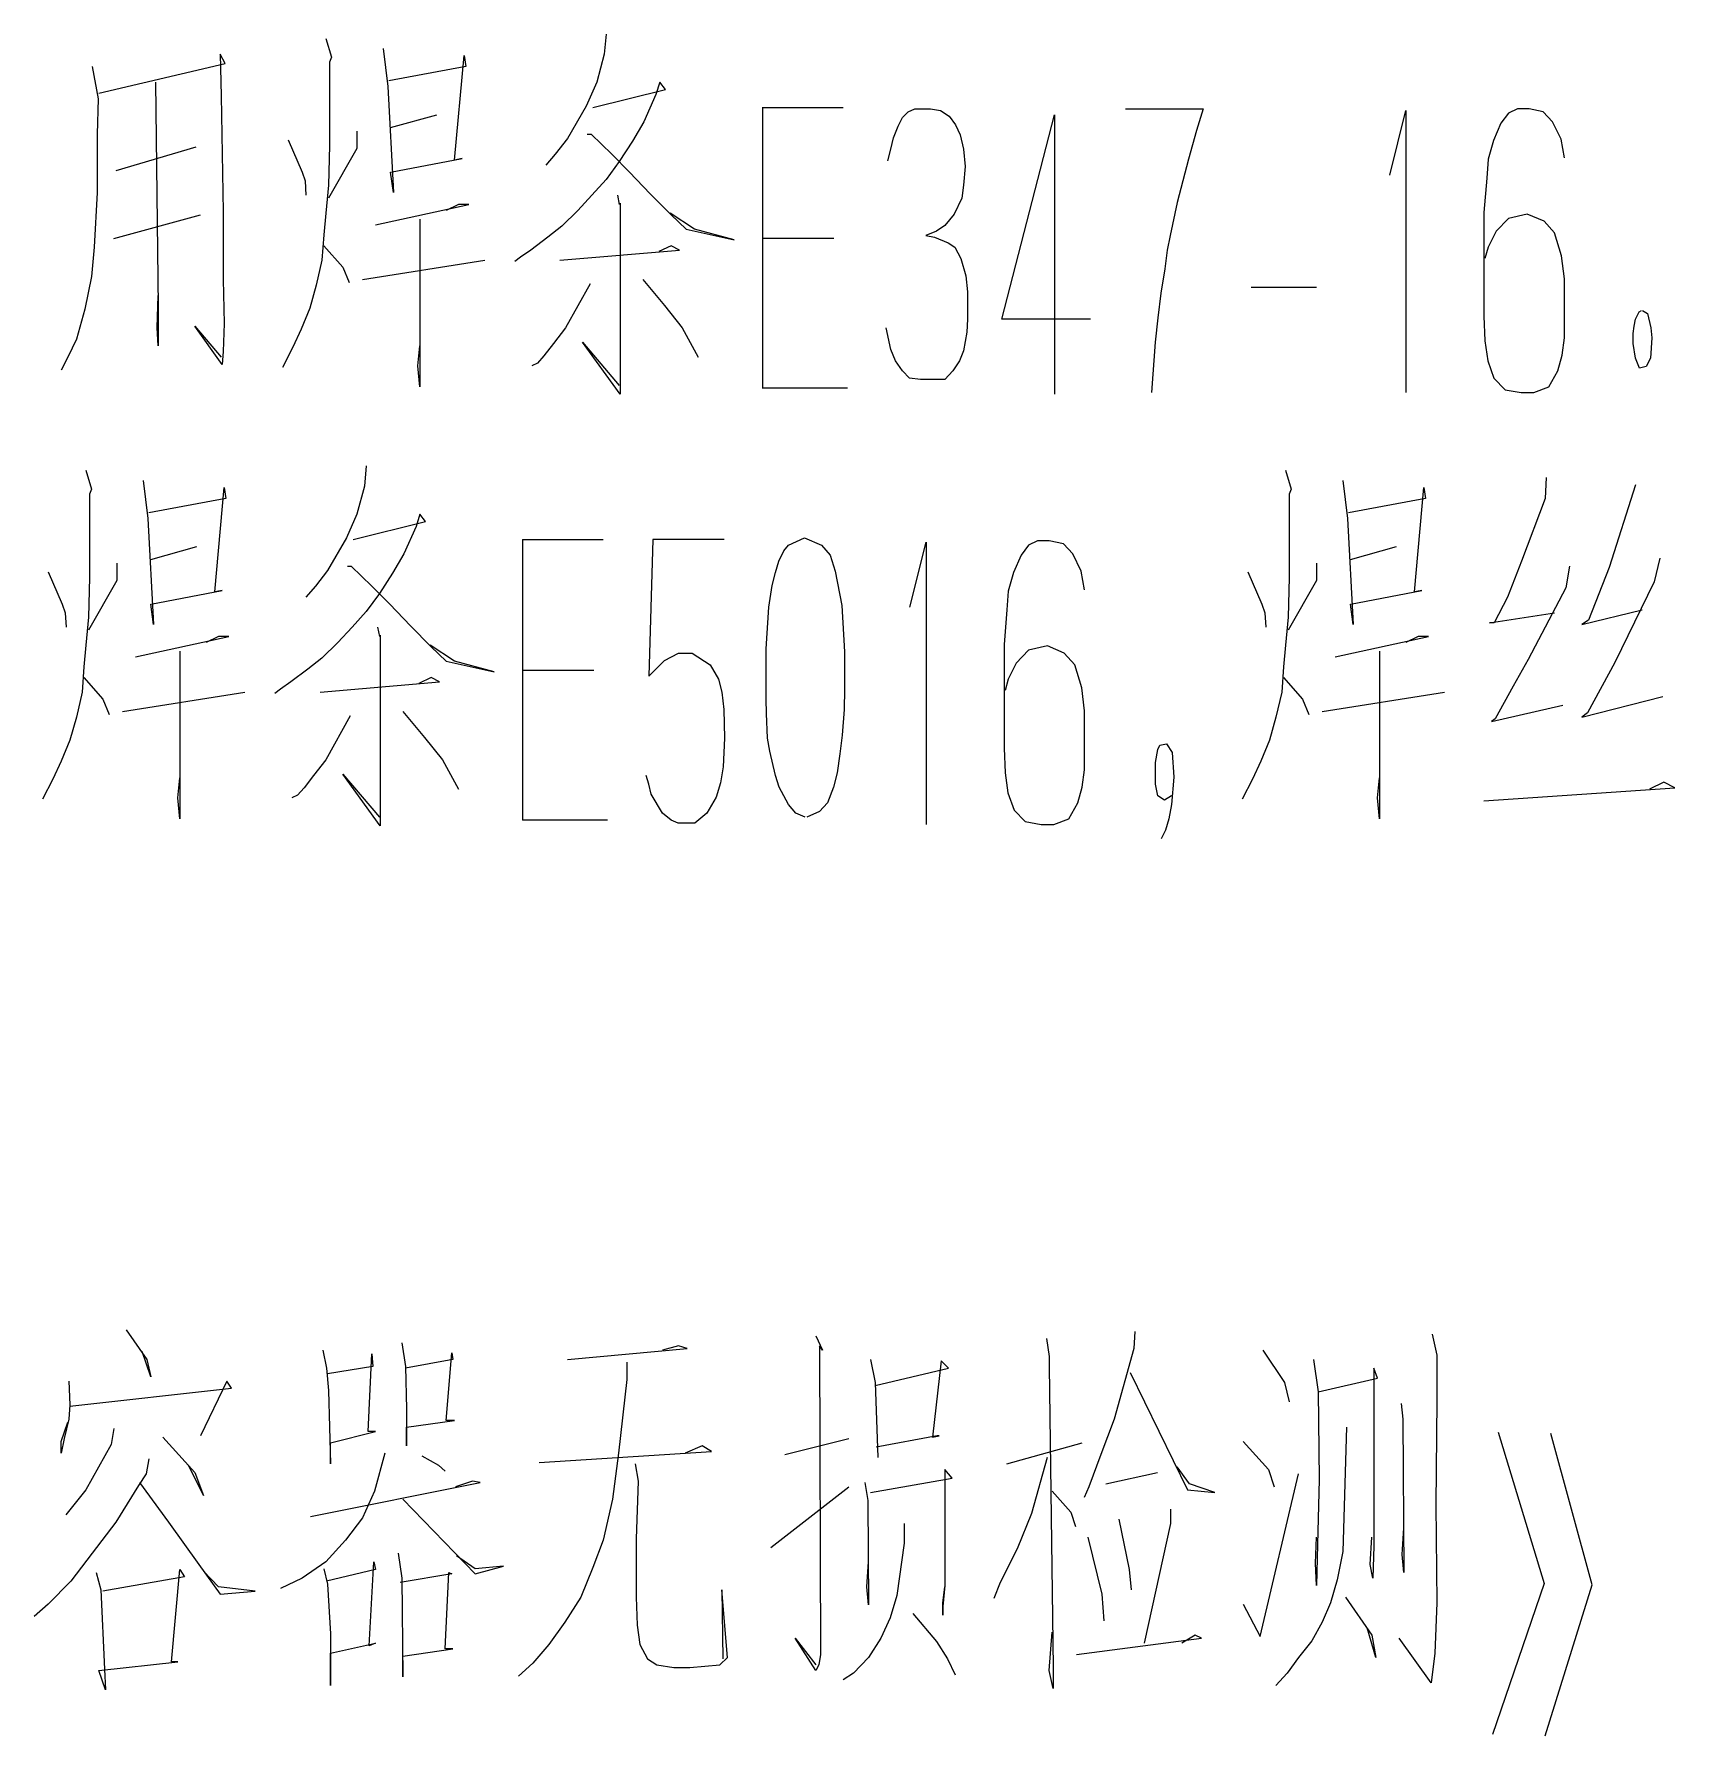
# Model space of a CAD drawing. Extents: x 0 to 8410, y 0 to 11890.
# Drawn here: x 7538.3 to 7766.3, y 10660.2 to 10896.6 of the extents above; entities that cross this region are included whole.
import ezdxf

# ---------------------------------------------------------------- set-up
doc = ezdxf.new("R2010")
doc.units = 0
doc.header["$MEASUREMENT"] = 0
doc.layers.add('6', color=7, linetype='Continuous')
doc.layers.add('8', color=7, linetype='Continuous')

# ---------------------------------------------------------------- blocks, each defined once
blk = doc.blocks.new('BLKENT759')
at = {"layer": '8', "color": 2, "linetype": 'Continuous'}
for p, q in [((7578.85, 10896), (7579.64, 10893.4)), ((7617.81, 10896.6), (7617.55, 10893.8)), ((7564.87, 10892.5), (7564.21, 10893.8)), ((7564.21, 10893.8), (7564.34, 10888)), ((7579.64, 10893.4), (7579.38, 10892.7)), ((7586.83, 10894.6), (7587.48, 10889.3)), ((7596.76, 10879.1), (7598.07, 10893.6)), ((7598.07, 10893.6), (7598.33, 10892.1)), ((7617.55, 10893.8), (7616.5, 10889.9)), ((7546.43, 10892.1), (7547.22, 10887.6)), ((7547.35, 10888.4), (7564.87, 10892.5)), ((7579.38, 10892.7), (7579.38, 10881.1)), ((7598.33, 10892.1), (7587.61, 10890.1)), ((7555.19, 10889.9), (7555.58, 10858.7)), ((7587.48, 10889.3), (7588.26, 10874.6)), ((7616.5, 10889.9), (7615.06, 10886.6)), ((7615.98, 10886.4), (7626.04, 10888.9)), ((7625.26, 10889.9), (7624.73, 10888.2)), ((7626.04, 10888.9), (7625.26, 10889.9)), ((7547.22, 10887.6), (7547.09, 10882.7)), ((7564.34, 10888), (7564.6, 10871.9)), ((7615.06, 10886.6), (7612.45, 10882.1)), ((7624.73, 10888.2), (7623.04, 10884.4)), ((7639.51, 10886.4), (7650.75, 10886.4)), ((7639.57, 10847.4), (7639.57, 10886.4)), ((7587.87, 10883.6), (7594.28, 10885.4)), ((7623.04, 10884.4), (7621.47, 10881.7)), ((7658.39, 10883.8), (7658.98, 10885)), ((7658.98, 10885), (7659.77, 10885.8)), ((7659.77, 10885.8), (7660.68, 10886.2)), ((7660.68, 10886.2), (7662.9, 10886.2)), ((7662.9, 10886.2), (7664.28, 10886)), ((7664.28, 10886), (7665.45, 10885.2)), ((7665.45, 10885.2), (7666.37, 10884)), ((7666.37, 10884), (7667.02, 10882.6)), ((7672.77, 10857), (7680.09, 10885.4)), ((7680.09, 10885.4), (7680.09, 10846.6)), ((7689.96, 10886.2), (7700.75, 10886.2)), ((7700.75, 10886.2), (7699.83, 10883.2)), ((7726.7, 10877), (7728.92, 10886)), ((7728.92, 10886), (7728.92, 10846.8)), ((7742.12, 10884.2), (7741.08, 10881.8)), ((7743.17, 10885.6), (7742.12, 10884.2)), ((7744.41, 10886.2), (7743.17, 10885.6)), ((7746.04, 10886.2), (7744.41, 10886.2)), ((7748, 10885.8), (7746.04, 10886.2)), ((7749.31, 10884.4), (7748, 10885.8)), ((7750.49, 10882), (7749.31, 10884.4)), ((7547.09, 10882.7), (7547.09, 10874.6)), ((7573.62, 10881.9), (7575.58, 10877.4)), ((7583.17, 10883.1), (7583.17, 10880.7)), ((7612.45, 10882.1), (7610.75, 10879.9)), ((7615.19, 10882.7), (7615.72, 10882.7)), ((7615.72, 10882.7), (7618.59, 10879.9)), ((7621.47, 10881.7), (7619.64, 10878.9)), ((7657.35, 10880.6), (7657.74, 10882.2)), ((7657.74, 10882.2), (7658.39, 10883.8)), ((7667.02, 10882.6), (7667.48, 10880.6)), ((7699.83, 10883.2), (7698.72, 10879.2)), ((7741.08, 10881.8), (7740.36, 10879.2)), ((7750.94, 10879.4), (7750.49, 10882)), ((7560.81, 10880.9), (7549.7, 10877.6)), ((7579.38, 10881.1), (7579.24, 10875.6)), ((7583.17, 10880.7), (7579.24, 10873.8)), ((7587.87, 10877.4), (7597.81, 10879.3)), ((7597.81, 10879.3), (7596.76, 10879.1)), ((7610.75, 10879.9), (7609.44, 10878.4)), ((7618.59, 10879.9), (7621.07, 10877.4)), ((7656.96, 10879), (7657.35, 10880.6)), ((7667.48, 10880.6), (7667.68, 10878.2)), ((7698.72, 10879.2), (7697.15, 10873.2)), ((7740.36, 10879.2), (7740.16, 10876.6)), ((7575.58, 10877.4), (7575.98, 10876.2)), ((7588.26, 10874.6), (7587.87, 10877.4)), ((7619.64, 10878.9), (7617.81, 10876.4)), ((7621.07, 10877.4), (7623.95, 10874.4)), ((7667.68, 10878.2), (7667.48, 10875.6)), ((7547.09, 10874.6), (7546.7, 10867)), ((7575.98, 10876.2), (7576.11, 10874.2)), ((7579.24, 10875.6), (7578.85, 10871.7)), ((7617.81, 10876.4), (7615.85, 10874.2)), ((7623.95, 10874.4), (7626.83, 10871.5)), ((7667.48, 10875.6), (7667.22, 10873.8)), ((7740.16, 10876.6), (7739.77, 10871.8)), ((7585.78, 10870.1), (7598.72, 10872.9)), ((7597.28, 10872.9), (7595.58, 10872.1)), ((7598.72, 10872.9), (7597.28, 10872.9)), ((7613.88, 10872.1), (7611.66, 10869.9)), ((7615.85, 10874.2), (7613.88, 10872.1)), ((7619.38, 10874.2), (7619.64, 10872.9)), ((7619.77, 10873.1), (7619.77, 10846.6)), ((7667.22, 10873.8), (7666.17, 10871.6)), ((7697.15, 10873.2), (7696.17, 10868.6)), ((7549.44, 10868.2), (7561.47, 10871.5)), ((7564.6, 10871.9), (7564.6, 10863.4)), ((7578.85, 10871.7), (7578.59, 10868.7)), ((7591.92, 10870.9), (7591.92, 10847.6)), ((7611.66, 10869.9), (7609.7, 10868.4)), ((7630.09, 10869.5), (7626.7, 10871.7)), ((7626.83, 10871.5), (7628.92, 10869.5)), ((7664.87, 10870), (7663.69, 10869.2)), ((7666.17, 10871.6), (7664.87, 10870)), ((7739.77, 10871.8), (7739.77, 10857.4)), ((7743.17, 10871), (7741.47, 10869.2)), ((7745.78, 10871.6), (7743.17, 10871)), ((7748.13, 10870.6), (7745.78, 10871.6)), ((7749.57, 10869), (7748.13, 10870.6)), ((7578.59, 10868.7), (7578.33, 10865.2)), ((7609.7, 10868.4), (7607.35, 10866.6)), ((7628.92, 10869.5), (7635.58, 10868)), ((7635.58, 10868), (7630.09, 10869.5)), ((7649.44, 10868.2), (7639.64, 10868.2)), ((7663.69, 10869.2), (7662.25, 10868.6)), ((7662.25, 10868.6), (7663.43, 10868.4)), ((7663.43, 10868.4), (7665.32, 10867.6)), ((7665.32, 10867.6), (7666.24, 10867)), ((7696.17, 10868.6), (7695.78, 10866.6)), ((7741.47, 10869.2), (7740.36, 10867)), ((7750.55, 10865.8), (7749.57, 10869)), ((7546.7, 10867), (7546.3, 10862.9)), ((7578.33, 10865.2), (7577.55, 10861.7)), ((7578.59, 10867.2), (7581.21, 10864.2)), ((7583.95, 10862.5), (7600.94, 10865.2)), ((7605.91, 10865.6), (7605.13, 10865)), ((7607.35, 10866.6), (7605.91, 10865.6)), ((7611.4, 10865.2), (7628, 10866.6)), ((7626.83, 10867.2), (7625.13, 10866.4)), ((7628, 10866.6), (7626.83, 10867.2)), ((7666.24, 10867), (7667.09, 10865.4)), ((7667.09, 10865.4), (7667.81, 10863)), ((7695.78, 10866.6), (7695.45, 10864)), ((7740.36, 10867), (7739.9, 10865.4)), ((7750.94, 10862.6), (7750.55, 10865.8)), ((7546.3, 10862.9), (7545.39, 10858.4)), ((7564.6, 10863.4), (7564.6, 10862.5)), ((7581.21, 10864.2), (7582.12, 10862.1)), ((7667.81, 10863), (7668, 10860.8)), ((7695.45, 10864), (7694.87, 10860.6)), ((7750.94, 10857.2), (7750.94, 10862.6)), ((7555.45, 10855.8), (7555.58, 10860.3)), ((7564.6, 10862.5), (7564.74, 10856.4)), ((7577.55, 10861.7), (7576.63, 10858.5)), ((7615.58, 10861.9), (7612.19, 10855.8)), ((7622.9, 10862.5), (7625.91, 10858.9)), ((7668, 10860.8), (7668, 10857)), ((7694.87, 10860.6), (7694.47, 10857.2)), ((7716.5, 10861.4), (7707.42, 10861.4)), ((7545.39, 10858.4), (7544.21, 10854.2)), ((7555.58, 10858.7), (7555.58, 10853.3)), ((7576.63, 10858.5), (7575.45, 10855.6)), ((7625.91, 10858.9), (7628.39, 10855.8)), ((7760.81, 10857), (7761.34, 10858)), ((7761.34, 10858), (7761.66, 10858.2)), ((7761.8, 10858.2), (7762.51, 10857.8)), ((7555.58, 10853.3), (7555.45, 10855.8)), ((7564.47, 10850.7), (7560.68, 10856)), ((7560.68, 10856), (7564.34, 10851.7)), ((7564.74, 10856.4), (7564.6, 10852.5)), ((7575.45, 10855.6), (7574.28, 10853.1)), ((7612.19, 10855.8), (7610.49, 10853.6)), ((7628.39, 10855.8), (7630.62, 10851.7)), ((7657.35, 10852.8), (7656.7, 10855.8)), ((7668, 10857), (7667.94, 10855.2)), ((7685.13, 10857), (7672.77, 10857)), ((7694.47, 10857.2), (7694.08, 10853.8)), ((7739.77, 10857.4), (7739.9, 10854)), ((7750.94, 10854.4), (7750.94, 10857.2)), ((7760.49, 10855), (7760.62, 10856)), ((7760.62, 10856), (7760.81, 10857)), ((7762.51, 10857.8), (7762.97, 10855.8)), ((7762.97, 10855.8), (7763.1, 10854.4)), ((7544.21, 10854.2), (7543.04, 10851.7)), ((7591.66, 10850.5), (7591.92, 10853.3)), ((7610.49, 10853.6), (7609.18, 10851.9)), ((7619.77, 10846.6), (7614.54, 10853.8)), ((7614.54, 10853.8), (7619.64, 10847.8)), ((7667.94, 10855.2), (7667.48, 10852.6)), ((7694.08, 10853.8), (7693.56, 10846.8)), ((7739.9, 10854), (7740.29, 10851.2)), ((7750.62, 10852), (7750.94, 10854.4)), ((7760.49, 10853.6), (7760.49, 10855)), ((7760.81, 10851.6), (7760.49, 10853.6)), ((7763.1, 10854.4), (7762.91, 10851.6)), ((7543.04, 10851.7), (7542.12, 10849.9)), ((7564.6, 10852.5), (7564.47, 10850.7)), ((7574.28, 10853.1), (7572.84, 10850.3)), ((7608.26, 10850.9), (7607.48, 10850.5)), ((7609.18, 10851.9), (7608.26, 10850.9)), ((7658, 10851.2), (7657.35, 10852.8)), ((7658.98, 10849.8), (7658, 10851.2)), ((7666.89, 10851.2), (7665.98, 10849.8)), ((7667.48, 10852.6), (7666.89, 10851.2)), ((7740.29, 10851.2), (7741.14, 10848.8)), ((7750.03, 10849.8), (7750.62, 10852)), ((7761.4, 10850.2), (7760.81, 10851.6)), ((7762.91, 10851.6), (7762.32, 10850.4)), ((7591.92, 10847.6), (7591.66, 10850.5)), ((7659.96, 10848.8), (7658.98, 10849.8)), ((7661.47, 10848.6), (7659.96, 10848.8)), ((7664.87, 10848.6), (7661.47, 10848.6)), ((7665.98, 10849.8), (7664.87, 10848.6)), ((7741.14, 10848.8), (7742.71, 10847.2)), ((7748.79, 10847.6), (7750.03, 10849.8)), ((7762.32, 10850.4), (7761.4, 10850.2)), ((7651.34, 10847.4), (7639.51, 10847.4)), ((7742.71, 10847.2), (7744.93, 10846.8)), ((7744.93, 10846.8), (7746.7, 10846.8)), ((7746.7, 10846.8), (7748.79, 10847.6)), ((7584.48, 10836.6), (7584.22, 10833.8)), ((7545.52, 10836), (7546.31, 10833.4)), ((7553.5, 10834.6), (7554.15, 10829.3)), ((7712.19, 10836), (7712.97, 10833.4)), ((7720.16, 10834.6), (7720.82, 10829.3)), ((7748.4, 10835), (7748.27, 10832.1)), ((7546.31, 10833.4), (7546.05, 10832.7)), ((7546.05, 10832.7), (7546.05, 10821.1)), ((7565, 10832.1), (7554.28, 10830.1)), ((7563.43, 10819.1), (7564.74, 10833.6)), ((7564.74, 10833.6), (7565, 10832.1)), ((7584.22, 10833.8), (7583.17, 10829.9)), ((7712.97, 10833.4), (7712.71, 10832.7)), ((7712.71, 10832.7), (7712.71, 10821.1)), ((7731.67, 10832.1), (7720.95, 10830.1)), ((7730.1, 10819.1), (7731.41, 10833.6)), ((7731.41, 10833.6), (7731.67, 10832.1)), ((7748.27, 10832.1), (7745, 10823.4)), ((7760.82, 10834), (7757.16, 10822.5)), ((7583.17, 10829.9), (7581.73, 10826.6)), ((7591.93, 10829.9), (7591.41, 10828.2)), ((7592.71, 10828.9), (7591.93, 10829.9)), ((7554.15, 10829.3), (7554.93, 10814.6)), ((7582.65, 10826.4), (7592.71, 10828.9)), ((7591.41, 10828.2), (7589.71, 10824.4)), ((7720.82, 10829.3), (7721.6, 10814.6)), ((7554.54, 10823.6), (7560.95, 10825.4)), ((7581.73, 10826.6), (7579.12, 10822.1)), ((7606.18, 10826.4), (7617.42, 10826.4)), ((7606.24, 10787.4), (7606.24, 10826.4)), ((7624.28, 10826.4), (7623.76, 10807.4)), ((7634.22, 10826.4), (7624.28, 10826.4)), ((7641.8, 10823.4), (7642.52, 10824.8)), ((7642.52, 10824.8), (7643.17, 10825.6)), ((7643.17, 10825.6), (7645.39, 10826.6)), ((7645.39, 10826.6), (7647.75, 10825.6)), ((7647.75, 10825.6), (7648.92, 10824.2)), ((7660.03, 10817), (7662.26, 10826)), ((7662.26, 10826), (7662.26, 10786.8)), ((7676.5, 10825.6), (7675.46, 10824.2)), ((7677.75, 10826.2), (7676.5, 10825.6)), ((7679.38, 10826.2), (7677.75, 10826.2)), ((7681.34, 10825.8), (7679.38, 10826.2)), ((7682.65, 10824.4), (7681.34, 10825.8)), ((7721.21, 10823.6), (7727.62, 10825.4)), ((7549.84, 10823.1), (7549.84, 10820.7)), ((7581.86, 10822.7), (7582.39, 10822.7)), ((7582.39, 10822.7), (7585.26, 10819.9)), ((7589.71, 10824.4), (7588.14, 10821.7)), ((7641.34, 10821.8), (7641.8, 10823.4)), ((7648.92, 10824.2), (7649.64, 10822)), ((7675.46, 10824.2), (7674.41, 10821.8)), ((7683.82, 10822), (7682.65, 10824.4)), ((7716.5, 10823.1), (7716.5, 10820.7)), ((7745, 10823.4), (7743.04, 10818.4)), ((7751.67, 10822.7), (7751.14, 10819.7)), ((7757.16, 10822.5), (7754.28, 10815.2)), ((7764.22, 10823.8), (7763.43, 10820.5)), ((7540.29, 10821.9), (7542.26, 10817.4)), ((7546.05, 10821.1), (7545.92, 10815.6)), ((7549.84, 10820.7), (7545.92, 10813.8)), ((7579.12, 10822.1), (7577.42, 10819.9)), ((7588.14, 10821.7), (7586.31, 10818.9)), ((7640.88, 10820), (7641.34, 10821.8)), ((7649.64, 10822), (7650.56, 10817.2)), ((7674.41, 10821.8), (7673.69, 10819.2)), ((7684.28, 10819.4), (7683.82, 10822)), ((7706.96, 10821.9), (7708.92, 10817.4)), ((7712.71, 10821.1), (7712.58, 10815.6)), ((7716.5, 10820.7), (7712.58, 10813.8)), ((7763.43, 10820.5), (7757.94, 10809.3)), ((7554.54, 10817.4), (7564.48, 10819.3)), ((7564.48, 10819.3), (7563.43, 10819.1)), ((7577.42, 10819.9), (7576.11, 10818.4)), ((7586.31, 10818.9), (7584.48, 10816.4)), ((7585.26, 10819.9), (7587.75, 10817.4)), ((7640.42, 10817), (7640.88, 10820)), ((7673.69, 10819.2), (7673.5, 10816.6)), ((7721.21, 10817.4), (7731.15, 10819.3)), ((7731.15, 10819.3), (7730.1, 10819.1)), ((7743.04, 10818.4), (7741.21, 10814.8)), ((7751.14, 10819.7), (7745.92, 10809.7)), ((7542.26, 10817.4), (7542.65, 10816.2)), ((7542.65, 10816.2), (7542.78, 10814.2)), ((7545.92, 10815.6), (7545.52, 10811.7)), ((7554.93, 10814.6), (7554.54, 10817.4)), ((7584.48, 10816.4), (7582.52, 10814.2)), ((7587.75, 10817.4), (7590.62, 10814.4)), ((7640.03, 10811.2), (7640.42, 10817)), ((7650.56, 10817.2), (7650.95, 10810.8)), ((7673.5, 10816.6), (7673.11, 10811.8)), ((7708.92, 10817.4), (7709.31, 10816.2)), ((7709.31, 10816.2), (7709.45, 10814.2)), ((7712.58, 10815.6), (7712.19, 10811.7)), ((7721.6, 10814.6), (7721.21, 10817.4)), ((7740.56, 10814.8), (7749.58, 10816.2)), ((7753.37, 10814.6), (7761.73, 10816.6)), ((7582.52, 10814.2), (7580.56, 10812.1)), ((7586.05, 10814.2), (7586.31, 10812.9)), ((7586.44, 10813.1), (7586.44, 10786.6)), ((7590.62, 10814.4), (7593.5, 10811.5)), ((7741.21, 10814.8), (7740.56, 10814.8)), ((7754.28, 10815.2), (7753.37, 10814.6)), ((7545.52, 10811.7), (7545.26, 10808.7)), ((7552.45, 10810.1), (7565.39, 10812.9)), ((7558.59, 10810.9), (7558.59, 10787.6)), ((7563.95, 10812.9), (7562.26, 10812.1)), ((7565.39, 10812.9), (7563.95, 10812.9)), ((7580.56, 10812.1), (7578.33, 10809.9)), ((7596.76, 10809.5), (7593.37, 10811.7)), ((7593.5, 10811.5), (7595.59, 10809.5)), ((7625.91, 10809.6), (7627.88, 10810.6)), ((7627.88, 10810.6), (7629.77, 10810.6)), ((7629.77, 10810.6), (7632.25, 10809)), ((7640.03, 10804.2), (7640.03, 10811.2)), ((7650.95, 10810.8), (7650.95, 10805.6)), ((7673.11, 10811.8), (7673.11, 10797.4)), ((7676.5, 10811), (7674.8, 10809.2)), ((7679.12, 10811.6), (7676.5, 10811)), ((7681.47, 10810.6), (7679.12, 10811.6)), ((7682.91, 10809), (7681.47, 10810.6)), ((7712.19, 10811.7), (7711.93, 10808.7)), ((7719.12, 10810.1), (7732.06, 10812.9)), ((7725.26, 10810.9), (7725.26, 10787.6)), ((7730.62, 10812.9), (7728.92, 10812.1)), ((7732.06, 10812.9), (7730.62, 10812.9)), ((7545.26, 10808.7), (7545, 10805.2)), ((7576.37, 10808.4), (7574.02, 10806.6)), ((7578.33, 10809.9), (7576.37, 10808.4)), ((7595.59, 10809.5), (7602.25, 10808)), ((7602.25, 10808), (7596.76, 10809.5)), ((7623.76, 10807.4), (7625.91, 10809.6)), ((7632.25, 10809), (7633.43, 10807)), ((7674.8, 10809.2), (7673.69, 10807)), ((7683.89, 10805.8), (7682.91, 10809)), ((7711.93, 10808.7), (7711.67, 10805.2)), ((7745.92, 10809.7), (7743.82, 10806)), ((7757.94, 10809.3), (7754.15, 10802.3)), ((7545.26, 10807.2), (7547.88, 10804.2)), ((7574.02, 10806.6), (7572.58, 10805.6)), ((7578.07, 10805.2), (7594.67, 10806.6)), ((7593.5, 10807.2), (7591.8, 10806.4)), ((7594.67, 10806.6), (7593.5, 10807.2)), ((7616.11, 10808.2), (7606.31, 10808.2)), ((7633.43, 10807), (7633.89, 10805.2)), ((7673.69, 10807), (7673.24, 10805.4)), ((7711.93, 10807.2), (7714.54, 10804.2)), ((7743.82, 10806), (7741.34, 10801.5)), ((7545, 10805.2), (7544.22, 10801.7)), ((7547.88, 10804.2), (7548.79, 10802.1)), ((7550.62, 10802.5), (7567.61, 10805.2)), ((7572.58, 10805.6), (7571.8, 10805)), ((7633.89, 10805.2), (7634.15, 10802.8)), ((7640.1, 10802.2), (7640.03, 10804.2)), ((7650.95, 10805.6), (7650.88, 10802.8)), ((7684.28, 10802.6), (7683.89, 10805.8)), ((7711.67, 10805.2), (7710.88, 10801.7)), ((7714.54, 10804.2), (7715.46, 10802.1)), ((7717.29, 10802.5), (7734.28, 10805.2)), ((7753.37, 10801.7), (7764.61, 10804.6)), ((7544.22, 10801.7), (7543.3, 10798.5)), ((7582.25, 10801.9), (7578.86, 10795.8)), ((7589.58, 10802.5), (7592.58, 10798.9)), ((7634.15, 10802.8), (7634.28, 10798.8)), ((7640.23, 10798.8), (7640.1, 10802.2)), ((7650.88, 10802.8), (7650.62, 10799.2)), ((7684.28, 10797.2), (7684.28, 10802.6)), ((7710.88, 10801.7), (7709.97, 10798.5)), ((7740.82, 10801.1), (7750.75, 10803.4)), ((7741.34, 10801.5), (7740.82, 10801.1)), ((7754.15, 10802.3), (7753.37, 10801.7)), ((7592.58, 10798.9), (7595.07, 10795.8)), ((7634.28, 10798.8), (7634.09, 10794.8)), ((7640.56, 10797), (7640.23, 10798.8)), ((7650.62, 10799.2), (7650.29, 10796.6)), ((7543.3, 10798.5), (7542.12, 10795.6)), ((7641.34, 10793.6), (7640.56, 10797)), ((7650.29, 10796.6), (7649.9, 10794)), ((7673.11, 10797.4), (7673.24, 10794)), ((7684.28, 10794.4), (7684.28, 10797.2)), ((7694.15, 10795.4), (7694.48, 10797.2)), ((7694.48, 10797.2), (7694.74, 10797.8)), ((7694.74, 10797.8), (7695.65, 10798)), ((7695.65, 10798), (7696.44, 10796.8)), ((7696.44, 10796.8), (7696.7, 10793.4)), ((7709.97, 10798.5), (7708.79, 10795.6)), ((7542.12, 10795.6), (7540.95, 10793.1)), ((7578.86, 10795.8), (7577.16, 10793.6)), ((7595.07, 10795.8), (7597.29, 10791.7)), ((7634.09, 10794.8), (7633.69, 10792.6)), ((7683.96, 10792), (7684.28, 10794.4)), ((7694.15, 10792.4), (7694.15, 10795.4)), ((7708.79, 10795.6), (7707.62, 10793.1)), ((7540.95, 10793.1), (7539.51, 10790.3)), ((7558.33, 10790.5), (7558.59, 10793.3)), ((7575.85, 10791.9), (7574.93, 10790.9)), ((7577.16, 10793.6), (7575.85, 10791.9)), ((7586.44, 10786.6), (7581.21, 10793.8)), ((7581.21, 10793.8), (7586.31, 10787.8)), ((7623.76, 10792.4), (7623.37, 10793.6)), ((7624.09, 10791), (7623.76, 10792.4)), ((7633.69, 10792.6), (7633.1, 10790.6)), ((7641.86, 10792), (7641.34, 10793.6)), ((7643.17, 10789.6), (7641.86, 10792)), ((7649.38, 10792), (7648.59, 10789.8)), ((7649.9, 10794), (7649.38, 10792)), ((7673.24, 10794), (7673.63, 10791.2)), ((7683.37, 10789.8), (7683.96, 10792)), ((7694.48, 10790.8), (7694.15, 10792.4)), ((7696.7, 10793.4), (7696.37, 10789.6)), ((7707.62, 10793.1), (7706.18, 10790.3)), ((7725, 10790.5), (7725.26, 10793.3)), ((7739.77, 10790.1), (7766.31, 10791.9)), ((7764.74, 10792.7), (7762.78, 10791.7)), ((7766.31, 10791.9), (7764.74, 10792.7)), ((7558.59, 10787.6), (7558.33, 10790.5)), ((7574.93, 10790.9), (7574.15, 10790.5)), ((7625.65, 10788.4), (7624.09, 10791)), ((7633.1, 10790.6), (7631.8, 10788.4)), ((7644.15, 10788.4), (7643.17, 10789.6)), ((7648.59, 10789.8), (7647.48, 10788.6)), ((7673.63, 10791.2), (7674.48, 10788.8)), ((7682.12, 10787.6), (7683.37, 10789.8)), ((7695.39, 10790.2), (7694.48, 10790.8)), ((7696.37, 10790.8), (7695.39, 10790.2)), ((7696.37, 10789.6), (7695.98, 10787.6)), ((7725.26, 10787.6), (7725, 10790.5)), ((7618.01, 10787.4), (7606.18, 10787.4)), ((7626.83, 10787.4), (7625.65, 10788.4)), ((7627.81, 10787), (7626.83, 10787.4)), ((7630.16, 10787), (7627.81, 10787)), ((7631.8, 10788.4), (7630.16, 10787)), ((7645.46, 10787.8), (7644.15, 10788.4)), ((7647.48, 10788.6), (7645.72, 10787.8)), ((7674.48, 10788.8), (7676.05, 10787.2)), ((7676.05, 10787.2), (7678.27, 10786.8)), ((7680.03, 10786.8), (7682.12, 10787.6)), ((7695.98, 10787.6), (7695.52, 10786)), ((7678.27, 10786.8), (7680.03, 10786.8)), ((7695.52, 10786), (7694.94, 10784.8)), ((7551.14, 10716.6), (7554.02, 10712.5)), ((7691.27, 10716.4), (7691.14, 10714)), ((7578.46, 10713.8), (7578.98, 10711.3)), ((7589.44, 10714.8), (7589.96, 10711.5)), ((7612.45, 10712.5), (7629.05, 10714)), ((7627.87, 10714.4), (7625.65, 10713.8)), ((7629.05, 10714), (7627.87, 10714.4)), ((7646.96, 10715.8), (7647.87, 10713.8)), ((7647.87, 10713.8), (7647.48, 10714.4)), ((7647.48, 10714.4), (7647.61, 10671.5)), ((7678.98, 10715.4), (7679.38, 10712.9)), ((7691.14, 10714), (7688.39, 10704.2)), ((7709.05, 10713.8), (7712.05, 10709.3)), ((7732.58, 10716), (7733.23, 10713.1)), ((7554.54, 10710.1), (7553.36, 10713.6)), ((7554.02, 10712.5), (7554.54, 10710.1)), ((7578.98, 10711.3), (7579.24, 10708.2)), ((7585.39, 10711.5), (7579.11, 10710.5)), ((7584.74, 10702.5), (7585.26, 10713.3)), ((7585.26, 10713.3), (7585.39, 10711.5)), ((7596.5, 10712.5), (7589.96, 10711.3)), ((7589.96, 10711.5), (7590.09, 10705.6)), ((7595.58, 10704), (7596.37, 10713.4)), ((7596.37, 10713.4), (7596.5, 10712.5)), ((7620.68, 10712.1), (7620.68, 10709.7)), ((7654.54, 10712.5), (7655.19, 10709.3)), ((7655.19, 10708.9), (7665.39, 10711.3)), ((7664.34, 10712.3), (7663.17, 10701.7)), ((7665.39, 10711.3), (7664.34, 10712.3)), ((7679.38, 10712.9), (7679.38, 10711.5)), ((7679.38, 10711.5), (7679.9, 10669.7)), ((7716.11, 10712.5), (7716.76, 10708)), ((7725, 10709.9), (7724.47, 10711.3)), ((7724.47, 10711.3), (7724.47, 10698.4)), ((7733.23, 10713.1), (7733.23, 10706.8)), ((7543.17, 10709.5), (7543.3, 10706.2)), ((7565.13, 10709.5), (7561.47, 10701.9)), ((7565.78, 10708.5), (7565.13, 10709.5)), ((7620.68, 10709.7), (7619.51, 10699.5)), ((7655.19, 10709.3), (7655.58, 10698.9)), ((7690.62, 10710.7), (7698.59, 10694.4)), ((7712.05, 10709.3), (7712.71, 10706.6)), ((7716.76, 10708), (7725, 10709.9)), ((7543.3, 10706), (7565.78, 10708.5)), ((7579.24, 10708.2), (7579.51, 10698)), ((7716.76, 10708), (7716.89, 10695.8)), ((7733.23, 10706.8), (7733.1, 10692.3)), ((7543.17, 10704.2), (7542.51, 10701.5)), ((7543.3, 10706.2), (7543.17, 10704.2)), ((7590.09, 10705.6), (7590.09, 10700.5)), ((7688.39, 10704.2), (7686.56, 10699.3)), ((7728.26, 10706.4), (7728.52, 10704.2)), ((7728.52, 10704.2), (7728.66, 10682.9)), ((7542.12, 10701.1), (7543.04, 10703.8)), ((7549.44, 10702.9), (7549.05, 10700.7)), ((7579.51, 10700.9), (7585.78, 10702.5)), ((7585.78, 10702.5), (7584.74, 10702.5)), ((7590.09, 10703.1), (7596.76, 10704)), ((7590.09, 10700.5), (7590.09, 10703.1)), ((7596.76, 10704), (7595.58, 10704)), ((7663.82, 10701.9), (7655.32, 10700.3)), ((7663.17, 10701.7), (7664.08, 10701.9)), ((7664.08, 10701.9), (7663.82, 10701.9)), ((7720.68, 10703.1), (7720.16, 10685.8)), ((7741.73, 10702.4), (7748.13, 10681.4)), ((7754.8, 10681.2), (7749.05, 10702.2)), ((7542.51, 10701.5), (7542.12, 10699.5)), ((7542.12, 10699.5), (7542.12, 10701.1)), ((7549.05, 10700.7), (7545.52, 10694.4)), ((7556.24, 10701.7), (7560.68, 10696.8)), ((7579.51, 10698), (7579.51, 10700.9)), ((7587.09, 10699.5), (7585.65, 10694.2)), ((7608.53, 10698.2), (7632.45, 10699.7)), ((7619.51, 10699.5), (7618.72, 10693.1)), ((7631.14, 10700.5), (7628.79, 10699.5)), ((7632.45, 10699.7), (7631.14, 10700.5)), ((7642.64, 10699.3), (7651.53, 10701.5)), ((7673.49, 10698), (7683.95, 10700.9)), ((7706.3, 10701.1), (7709.83, 10697.2)), ((7554.28, 10698.7), (7553.89, 10696.6)), ((7561.86, 10693.6), (7559.77, 10697.8)), ((7592.19, 10699.1), (7594.54, 10697.8)), ((7594.54, 10697.8), (7595.45, 10697)), ((7621.86, 10698), (7622.25, 10695.6)), ((7665.91, 10696), (7664.87, 10697.2)), ((7664.87, 10697.2), (7664.87, 10681.1)), ((7679.11, 10698.9), (7676.89, 10691.1)), ((7686.56, 10699.3), (7684.87, 10694.8)), ((7698.85, 10695.2), (7697.15, 10697.6)), ((7709.83, 10697.2), (7710.62, 10694.8)), ((7724.47, 10698.4), (7724.47, 10687.4)), ((7552.84, 10695), (7549.7, 10689.9)), ((7553.89, 10696.6), (7552.84, 10695)), ((7552.97, 10695.4), (7557.02, 10689.9)), ((7560.68, 10696.8), (7561.86, 10693.6)), ((7576.76, 10690.7), (7600.29, 10695.4)), ((7599.24, 10695.6), (7596.89, 10694.8)), ((7600.29, 10695.4), (7599.24, 10695.6)), ((7622.25, 10695.6), (7621.99, 10687.6)), ((7640.68, 10686.4), (7651.53, 10694.8)), ((7653.75, 10695.4), (7654.15, 10692.9)), ((7654.54, 10694), (7665.91, 10696)), ((7684.87, 10694.8), (7684.21, 10693.3)), ((7687.22, 10695.2), (7694.41, 10696.8)), ((7702.38, 10694), (7698.85, 10695.2)), ((7708.66, 10674), (7714.01, 10696.6)), ((7716.89, 10695.8), (7716.63, 10686.8)), ((7545.52, 10694.4), (7542.77, 10690.9)), ((7585.65, 10694.2), (7583.95, 10690.5)), ((7589.57, 10693.1), (7599.64, 10682.7)), ((7618.72, 10693.1), (7617.41, 10687.4)), ((7654.15, 10692.9), (7654.28, 10678.4)), ((7679.77, 10694.2), (7682.38, 10691.3)), ((7698.59, 10694.4), (7702.38, 10694)), ((7583.95, 10690.5), (7581.6, 10687.4)), ((7676.89, 10691.1), (7674.93, 10686.2)), ((7682.38, 10691.3), (7683.03, 10689.3)), ((7689.05, 10690.3), (7690.49, 10683.3)), ((7696.24, 10691.7), (7696.24, 10689.7)), ((7733.1, 10692.3), (7733.23, 10678.7)), ((7549.7, 10689.9), (7546.43, 10685.6)), ((7557.02, 10689.9), (7561.21, 10684)), ((7659.24, 10689.7), (7659.24, 10687)), ((7684.73, 10687.8), (7686.69, 10679.9)), ((7696.24, 10689.7), (7692.58, 10673.1)), ((7716.37, 10684.2), (7716.5, 10687.8)), ((7723.95, 10684), (7724.21, 10687.8)), ((7728.39, 10685.4), (7728.66, 10689.1)), ((7546.43, 10685.6), (7543.43, 10681.7)), ((7581.6, 10687.4), (7578.85, 10684.4)), ((7588.92, 10685.6), (7589.44, 10682.1)), ((7617.41, 10687.4), (7615.98, 10683.6)), ((7621.99, 10687.6), (7621.99, 10679.5)), ((7659.24, 10687), (7658.2, 10679.7)), ((7674.93, 10686.2), (7672.58, 10681.5)), ((7716.63, 10686.8), (7716.5, 10681.1)), ((7720.16, 10685.8), (7719.37, 10681.9)), ((7724.47, 10686.6), (7724.34, 10682.1)), ((7724.47, 10687.4), (7724.47, 10686.6)), ((7728.66, 10682.9), (7728.39, 10685.4)), ((7557.42, 10670.5), (7558.59, 10683.3)), ((7558.59, 10683.3), (7559.24, 10682.3)), ((7561.21, 10684), (7564.21, 10679.9)), ((7563.95, 10680.9), (7561.86, 10683.1)), ((7578.85, 10684.4), (7575.58, 10682.1)), ((7578.59, 10683.4), (7579.11, 10681.3)), ((7585.78, 10683.3), (7578.98, 10681.7)), ((7584.87, 10672.7), (7585.52, 10684.4)), ((7585.52, 10684.4), (7585.78, 10683.3)), ((7599.64, 10683.4), (7597.02, 10685.2)), ((7599.64, 10682.7), (7603.56, 10683.8)), ((7603.56, 10683.8), (7599.64, 10683.4)), ((7615.98, 10683.6), (7614.28, 10679.5)), ((7654.02, 10680.9), (7654.28, 10684.4)), ((7690.49, 10683.3), (7690.75, 10680.5)), ((7716.5, 10681.1), (7716.37, 10684.2)), ((7724.34, 10682.1), (7723.95, 10684)), ((7543.43, 10681.7), (7540.29, 10678.5)), ((7546.96, 10682.9), (7547.61, 10680.5)), ((7559.24, 10682.3), (7547.87, 10680.3)), ((7569.05, 10680.3), (7563.95, 10680.9)), ((7575.58, 10682.1), (7572.58, 10680.7)), ((7579.11, 10681.3), (7579.51, 10674.4)), ((7596.37, 10682.7), (7589.18, 10681.5)), ((7589.44, 10682.1), (7589.57, 10668.4)), ((7595.45, 10672.3), (7595.98, 10682.9)), ((7595.98, 10682.9), (7596.37, 10682.7)), ((7654.28, 10678.4), (7654.02, 10680.9)), ((7664.87, 10681.1), (7664.6, 10678.2)), ((7664.6, 10678.7), (7664.87, 10680.9)), ((7672.58, 10681.5), (7671.66, 10679.3)), ((7719.37, 10681.9), (7718.46, 10678.7)), ((7748.13, 10681.4), (7740.94, 10660.4)), ((7748.26, 10660.2), (7754.8, 10681.2)), ((7540.29, 10678.5), (7538.33, 10676.8)), ((7547.61, 10680.5), (7548.13, 10669.5)), ((7564.21, 10679.9), (7569.05, 10680.3)), ((7614.28, 10679.5), (7612.06, 10676)), ((7621.99, 10679.5), (7622.12, 10675.6)), ((7634.67, 10671.1), (7633.88, 10680.5)), ((7633.88, 10680.5), (7634.02, 10670.9)), ((7658.2, 10679.7), (7657.28, 10676.6)), ((7664.6, 10677), (7664.6, 10678.7)), ((7664.6, 10678.2), (7664.6, 10677)), ((7686.69, 10679.9), (7686.96, 10676.2)), ((7706.3, 10678.5), (7708.66, 10674)), ((7718.46, 10678.7), (7717.28, 10676)), ((7720.55, 10679.5), (7724.21, 10674.2)), ((7733.23, 10678.7), (7732.97, 10671.7)), ((7612.06, 10676), (7609.83, 10672.9)), ((7657.28, 10676.6), (7655.98, 10673.8)), ((7660.42, 10677.2), (7663.69, 10673.3)), ((7717.28, 10676), (7715.85, 10673.4)), ((7579.51, 10674.4), (7579.51, 10673.4)), ((7622.12, 10675.6), (7622.51, 10672.9)), ((7646.96, 10669.3), (7644.08, 10673.8)), ((7644.08, 10673.8), (7646.96, 10670.1)), ((7655.98, 10673.8), (7654.28, 10671.1)), ((7679.38, 10669.3), (7679.77, 10674.6)), ((7683.17, 10671.5), (7700.55, 10673.8)), ((7699.64, 10674.2), (7697.81, 10673.1)), ((7700.55, 10673.8), (7699.64, 10674.2)), ((7724.73, 10671.1), (7723.56, 10675.2)), ((7724.21, 10674.2), (7724.73, 10671.1)), ((7732.45, 10667.6), (7728, 10673.8)), ((7579.51, 10673.4), (7579.51, 10667.2)), ((7579.51, 10671.7), (7585.78, 10673.1)), ((7579.51, 10667.2), (7579.51, 10671.7)), ((7585.78, 10673.1), (7584.87, 10672.7)), ((7589.57, 10671.3), (7596.5, 10672.3)), ((7589.57, 10668.4), (7589.57, 10671.3)), ((7596.5, 10672.3), (7595.45, 10672.3)), ((7609.83, 10672.9), (7607.61, 10670.3)), ((7622.51, 10672.9), (7623.56, 10670.9)), ((7633.62, 10670.1), (7634.67, 10671.1)), ((7647.61, 10671.5), (7647.35, 10670.1)), ((7654.28, 10671.1), (7652.19, 10668.9)), ((7663.69, 10673.3), (7665.26, 10670.9)), ((7714.01, 10671.1), (7712.45, 10668.9)), ((7715.85, 10673.4), (7714.01, 10671.1)), ((7732.97, 10671.7), (7732.45, 10667.6)), ((7547.35, 10669.3), (7558.33, 10670.5)), ((7548.26, 10666.6), (7547.35, 10669.3)), ((7548.13, 10669.5), (7548.26, 10666.6)), ((7558.33, 10670.5), (7557.42, 10670.5)), ((7607.61, 10670.3), (7605.65, 10668.5)), ((7623.56, 10670.9), (7624.87, 10670.1)), ((7624.87, 10670.1), (7627.22, 10669.7)), ((7627.22, 10669.7), (7629.44, 10669.7)), ((7629.44, 10669.7), (7633.62, 10670.1)), ((7647.35, 10670.1), (7646.96, 10669.3)), ((7652.19, 10668.9), (7650.75, 10668)), ((7665.26, 10670.9), (7666.3, 10668.7)), ((7679.9, 10666.8), (7679.38, 10669.3)), ((7679.9, 10669.7), (7679.9, 10666.8)), ((7712.45, 10668.9), (7710.88, 10667.2))]:
    blk.add_line(p, q, dxfattribs=at)

msp = doc.modelspace()

# ---------------------------------------------------------------- block references
at = {"layer": '6'}
msp.add_blockref('BLKENT759', (0, 0), dxfattribs=at)

doc.saveas('drawing.dxf')
